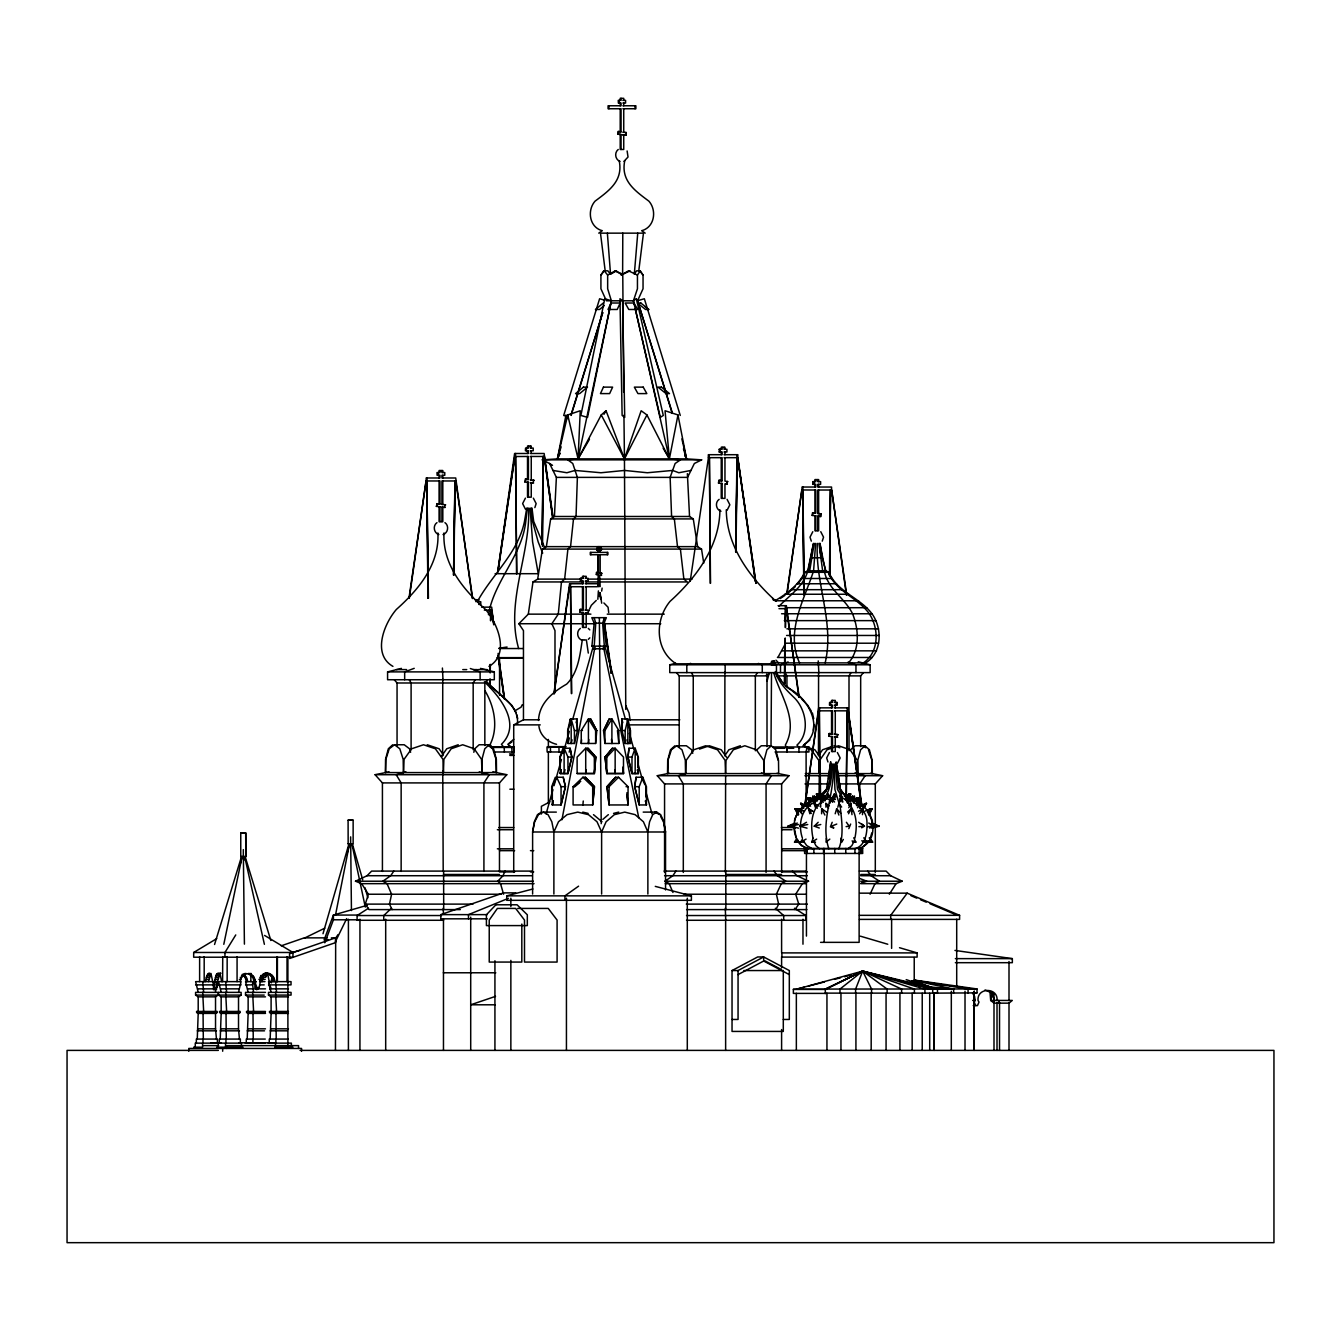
<?xml version="1.0" encoding="UTF-8"?>
<svg xmlns="http://www.w3.org/2000/svg" width="1341" height="1341" viewBox="0 0 1341 1341"><rect width="100%" height="100%" fill="white"/><g stroke="black" fill="none" stroke-linecap="round" stroke-linejoin="round"><path stroke-width="1.5" d="M951.305 1050.389L951.322 991.284M965.017 1050.389L965.017 991.284M771.544 665.354L771.544 661.23L774.478 661.23L774.78 665.354L774.394 661.23M622.794 233.15L622.626 274.218L615.217 270.832L607.657 275.073L607.657 288.751L611.362 300.786L578.072 458.873L567.796 459.846L572.758 463.5L577.384 477.379L576.043 516.486L573.495 518.917L570.562 546.642L567.897 549.089L564.645 579.111L561.46 581.944L558.275 614.144L551.872 623.733L554.99 630.622L554.99 692.844M821.614 813.769L821.647 808.707L826.576 812.126M453.493 575.105L455.052 480.95L453.828 575.138M453.61 575.038L454.917 481.017M489.683 685.452L489.884 679.099M489.867 670.802L490.068 664.466M490.437 620.615L490.689 610.071L490.772 620.648M490.135 687.497L490.219 679.133M490.169 672.931L490.404 664.499M541.999 544.329L543.139 456.409L542.334 544.362M542.435 546.39L543.021 456.493M597.835 599.293L598.388 590.895M735.639 551.822L737.198 457.65L735.974 551.855M735.773 551.738L736.963 454.7M771.511 672.796L771.008 745.076M784.368 683.977L784.837 642.155M785.088 621.235L785.692 608.646L785.474 627.471M784.703 684.011L785.223 637.998L784.82 683.944M785.357 627.538L785.457 605.679M829.425 575.792L830.548 489.968L829.878 575.758M829.761 575.825L830.414 490.035M846.054 796.604L847.395 710.881M846.389 796.638L847.059 710.847M385.37 772.584L385.554 759.308L388.337 748.764L392.729 744.758M481.788 772.584L481.972 759.308L484.772 748.764L489.163 744.758L493.555 748.764L496.354 759.308L496.522 772.584L385.638 772.584L385.856 759.308L389.225 748.764L394.522 744.758L404.228 744.758L409.508 748.764L410.631 752.284M667.516 773.589L667.701 760.313L670.5 749.77L674.892 745.764M763.951 773.589L764.119 760.313L766.918 749.77L771.31 745.764L775.701 749.77L778.501 760.313L778.685 773.589L667.801 773.589L668.019 760.313L671.372 749.77L676.669 745.764L686.374 745.764L691.671 749.77L692.794 753.29M857.62 773.589L857.804 760.313L860.604 749.77L864.995 745.764L869.387 749.77L872.17 760.313L872.354 773.589L837.522 773.589M599.36 617.665L601.221 823.659M832.862 764.035C835.963 792.497 819.418 820.608 828.839 848.736M443.703 909.6L443.603 871.097M725.867 909.6L725.766 871.097M442.748 679.284L442.631 755.955M724.911 672.176L724.777 754.916M818.58 672.176L818.463 754.916M528.672 508.088C530.382 555.375 505.205 601.556 518.649 648.541M725.632 775.718L725.347 872.421M819.301 775.718L819.033 796.269M833.968 796.94L834.337 793.889L835.912 796.236L833.968 796.94L834.337 793.889L835.644 797.04M403.574 772.584L404.077 759.308L411.62 748.764L423.505 744.758L435.372 748.764L442.932 759.308L443.418 772.584L443.888 759.308L451.196 748.764L462.695 744.758L474.194 748.764L481.52 759.308L481.989 772.584M685.737 773.589L686.223 760.313L693.783 749.77L705.651 745.764L717.519 749.77L725.079 760.313L725.565 773.589L726.034 760.313L733.359 749.77L744.858 745.764L756.358 749.77L763.666 760.313L764.152 773.589M849.54 797.04L849.674 793.889L847.428 796.135L843.556 793.637L840.388 789.447L836.147 761.956L840.438 789.447L843.623 793.637L849.54 797.04L847.428 796.135C870.745 800.996 885.11 839.148 858.609 848.736M513.72 872.404L513.72 724.878L523.459 719.799L523.459 630.622L518.866 623.733L528.304 614.144L532.98 581.944L537.674 579.111L542.435 549.089L546.357 546.642L550.665 518.917L554.42 516.486L556.381 477.379L549.592 463.5L542.3 459.846L557.403 458.873L686.558 458.873L701.645 459.846L694.353 463.5L687.564 477.379L689.542 516.486L693.28 518.917L697.605 546.642L701.527 549.089L703.74 563.103M815.63 543.407L813.585 570.83C804.214 600.131 785.122 631.326 799.538 662.89M619.224 160.87C623.33 180.968 608.613 190.975 595.052 201.167C586.889 210.386 589.386 227.333 602.277 230.702L598.756 233.15M831.755 764.035C831.973 779.523 830.649 795.297 817.557 805.254C810.886 814.808 810.769 827.112 812.981 838.142M719.916 509.781C719.631 546.457 696.163 577.787 670.031 601.388C654.76 619.693 654.827 650.234 676.166 663.812L770.019 663.812M774.964 662.89L865.75 662.89C882.261 652.648 882.479 628.409 871.985 613.759C859.866 597.533 837.136 591.917 828.855 572.305L825.838 570.83L807.718 570.83L804.701 572.305C798.633 585.112 786.882 593.711 775.031 600.768L858.525 600.768M437.904 532.98C439.53 564.527 418.509 589.705 396.333 609.485C384.062 623.716 371.843 654.291 392.93 666.376M598.505 586.486L598.505 574.836L596.343 574.551L596.527 572.456L598.505 572.708L598.505 554.721L590.291 554.721L590.291 552.391L598.505 552.391L598.505 550.296L596.728 550.296L596.795 548.184L598.505 548.184L598.505 546.592M597.063 572.456L596.343 574.551M601.053 575.39L601.791 573.294L599.645 573.009L601.791 573.294M577.116 773.522L594.348 773.522L595.739 757.078L588.012 748.244L585.715 748.244L577.116 757.078L577.116 773.522L594.348 773.522L595.823 757.078L588.012 748.244M217.141 981.629L216.488 989.541L213.655 989.541L214.325 981.629M517.458 724.174C519.302 704.092 497.511 694.806 486.381 681.764M608.713 612.552L608.076 607.255L603.903 602.964M581.256 743.467L581.256 730.543L588.431 718.944L590.643 718.944L596.795 730.543L595.622 743.467L581.256 743.467L581.592 739.779M582.899 804.952L583.251 800.996M586.067 769.684L585.715 773.573L585.715 748.244L594.348 757.078L594.348 773.522M588.8 739.494L588.431 743.601L588.431 718.944L595.622 730.543L595.622 743.467M637.746 233.15L634.31 274.218L636.556 270.832L640.244 270.832L643.043 275.073L643.043 288.751L637.578 300.786L672.294 412.844M585.397 777.26L594.331 786.681L592.688 804.952L573.093 804.952L573.093 786.681L582.899 777.26L585.397 777.26L594.549 786.681L592.688 804.952L592.688 786.681L582.899 777.26M813.317 730.225L813.836 724.475M527.466 508.088L525.739 521.817C521.8 556.046 494.008 581.273 488.459 614.748M826.374 838.276L826.022 842.098L829.828 839.114M594.013 648.776L591.917 646.127L594.197 623.163L591.8 617.665L606.35 617.665L603.953 623.163L606.233 646.127L604.137 648.776M205.609 981.629L206.816 975.628L209.129 973.248L211.442 975.628L212.666 981.629M208.425 981.629L211.124 973.516L208.308 973.516M214.594 981.629L216.504 974.337L220.947 973.248L217.292 973.516M217.41 981.629L220.108 973.516M262.166 981.629L263.389 975.628L265.702 973.248L268.016 975.628L269.239 981.629M271.15 981.629L272.374 975.628L269.172 973.516L264.261 973.516L269.172 973.516M617.665 134.167L618.804 131.485L617.665 134.167L621.067 134.536L621.067 149.471M625.979 135.257L622.878 134.921L625.979 135.257L626.264 132.558L622.878 132.206L623.733 132.206L623.733 108.738M862.447 814.658L863.084 808.707L858.525 811.238M830.9 764.035C830.934 784.971 827.397 795.314 809.361 805.254C800.108 813.434 798.616 826.894 802.404 838.142M829.928 772.349L830.85 764.035M849.808 802.019L850.278 797.694L846.909 801.197L847.478 803.024L850.278 797.694L850.345 801.801M436.361 506.378L437.568 503.696L436.361 506.378L439.982 506.747L439.982 521.683M444.29 507.468L445.497 504.786L441.91 504.417L441.91 480.966L455.722 480.966L472.669 598.438M524.8 481.888L526.007 479.19L524.8 481.888L528.421 482.257L528.421 497.176M532.729 482.961L533.936 480.279L530.349 479.91L531.254 479.91L531.254 456.46M583.385 627.437L583.385 612.519L579.765 612.133L580.066 609.451L583.385 609.786L583.385 586.721L569.573 586.721L553.85 693.766M580.971 609.451L579.765 612.133M587.676 613.223L588.9 610.541L585.296 610.172L588.9 610.541M638.35 773.522L637.444 769.868L638.35 773.522L631.98 773.522L627.99 757.078L628.996 748.244L635.165 748.244L638.35 757.078L638.35 773.522L631.98 773.522L627.957 757.078L628.996 748.244M722.145 498.383L722.145 483.464L718.508 483.095L718.826 480.396L722.145 480.732L722.145 457.667L708.333 457.667L708.333 454.7L722.145 454.7L722.145 451.984L719.145 451.984M719.715 480.396L718.508 483.095M727.643 481.486L726.436 484.168L727.643 481.486L724.961 481.117L724.961 457.667M815.814 530.734L815.814 515.799L812.193 515.43L812.495 512.748L815.814 513.083L815.814 490.018L801.901 489.968L786.882 592.94M813.4 512.748L812.193 515.43M821.329 513.838L820.122 516.52L821.329 513.838L817.742 513.469L817.742 490.018L831.554 490.018L831.554 487.034L817.742 487.034L817.742 484.336L820.608 484.336L820.608 481.62L817.742 481.62L817.742 479.592M832.459 751.547L832.459 736.611L828.839 736.243L829.14 733.561L832.459 733.896L832.459 710.831L818.647 710.831L804.701 805.522M830.045 733.561L828.839 736.243M836.767 737.332L837.974 734.65L834.37 734.281L837.974 734.65M814.222 543.407L809.696 570.83L807.349 572.305C802.672 587.157 789.178 595.639 779.02 606.316M638.785 270.832L643.462 233.15L600.483 233.15L605.177 270.832M526.762 508.088L524.415 521.817C517.944 552.743 492.868 573.914 477.949 600.517M852.256 799.337L852.641 796.286L849.088 799.119L850.563 800.493L852.641 796.286L850.58 799.487M804.634 805.254L823.273 793.637L826.442 789.447L830.699 761.956M828.52 778.585L830.682 761.956M642.825 777.26L639.204 786.681L639.204 804.952L634.746 786.681L636.07 777.26L642.825 777.26L646.446 786.681L646.446 804.952L639.204 804.952L634.662 786.681L636.07 777.26M408.955 598.304L426.069 480.916L409.29 598.371M497.695 571.735L514.843 456.493L498.031 571.819M497.813 571.702L514.609 453.493L528.421 453.493L528.421 450.777L525.421 450.777L525.555 448.078L528.421 448.078L528.421 446.05M554.168 693.85L569.573 583.737L583.385 583.737L583.385 581.039L580.385 581.039M690.213 581.189L708.434 457.734M787.201 593.024L801.784 490.001M805.036 805.589L818.647 707.847L832.459 707.847L832.459 705.148L829.459 705.148L829.576 702.433L832.459 702.433L832.459 700.404M832.375 800.493L832.996 796.286L835.46 799.487M538.512 720.469C539.082 703.304 552.878 691.922 566.656 684.128C578.139 672.763 579.932 655.213 582.296 639.959L583.637 639.959M848.819 828.637L850.663 824.061M856.078 801.801L856.698 797.694L853.58 800.024M807.718 570.83L813.501 543.407L808.154 570.83L805.287 572.305L801.935 578.491M832.191 822.284L830.414 826.844L833.465 828.034M647.871 894.061L647.871 831.99L649.58 821.765L652.732 814.658L656.704 812.11L660.677 814.658L663.829 821.765L665.538 831.99L665.538 889.921M827.431 789.447L828.034 785.826M846.64 797.04L846.205 793.889L844.461 796.135L846.64 797.04L846.205 793.889L845.283 796.94M854.888 838.142C857.05 827.598 857.201 815.73 850.865 806.511M847.361 799.487L847.914 796.286L845.266 799.119L846.087 800.493L847.914 796.286L848.099 799.337M830.213 803.024L831.185 797.694L834.571 802.019M254.941 981.629L253.969 982.869L256.382 989.541L259.249 987.194L260.087 982.869C258.277 980.003 262.802 973.097 267.362 973.248M561.929 819.787L594.633 648.776M560.035 453.308L557.403 458.873L565.986 414.939L566.757 418.928M663.125 448.179L669.394 458.873L665.052 410.748L677.976 414.939L669.394 458.873L680.474 459.846L675.126 463.5L670.131 477.379L671.59 516.486L674.339 518.917L677.507 546.642L680.39 549.089L683.876 579.111L687.313 581.944L586.218 581.944M335.468 915.249L349.481 843.875M825.151 662.89C834.739 622.576 815.01 583.687 817.34 543.407M989.96 991.837L990.697 1000.436L1012.287 1000.436L1009.002 1003.152L993.999 1003.152L990.697 1000.436L992.39 992.256M223.796 944.315L242.084 856.614L240.156 864.777M347.654 852.021L349.398 843.875M859.598 808.221L860.62 803.393L856.463 805.623M240.156 981.629L241.564 977.338L246.023 973.516L241.514 975.628L242.805 975.628M840.136 796.94L840.824 793.889L841.762 797.04L839.835 796.135L840.824 793.889L841.762 797.04M625.174 743.467L625.174 730.543L627.856 718.944L621.855 718.944L622.023 730.543L625.174 743.467L627.856 743.601L630.488 743.467L630.488 730.543L627.856 718.944L627.856 743.601L626.934 739.813M559.884 453.308L557.403 458.873L567.729 414.939L580.251 410.748L578.072 458.873L589.47 439.261M560.287 773.522L561.158 769.868L560.287 773.522L567.964 773.522L571.802 757.078L570.093 748.244L564.108 748.244L560.287 757.078L560.287 773.522L567.964 773.522L571.836 757.078L570.093 748.244L569.171 752.15M568.031 743.467L568.031 730.543L571.182 718.944L577.016 718.944L577.468 730.543L574.417 743.467L568.031 743.467L569.338 737.936M565.03 769.684L564.108 773.573L564.108 748.244L567.964 757.078L567.964 773.522M572.087 739.813L571.182 743.601L571.182 718.944L574.417 730.543L574.417 743.467M576.11 722.749L577.016 718.944L577.368 730.543L574.417 730.543M563.237 777.26L565.382 786.681L561.058 804.952L552.324 804.952L552.324 786.681L556.699 777.26L563.237 777.26L565.466 786.681L561.058 804.952L561.058 786.681L556.699 777.26M473.809 752.284L474.748 748.764L479.139 744.758L489.163 744.758M546.105 813.87L552.911 789.715M554.034 785.692L561.41 759.509M563.103 753.474L569.338 731.331M572.724 719.245L592.554 648.776L605.596 648.776L625.426 719.245M837.807 807.232L838.896 803.393L841.628 807.047M322.997 933.738L348.945 843.875M870.275 838.142L871.801 832.929M835.192 813.769L836.667 808.707L840.757 813.266M853.547 799.337L854.452 796.286L851.853 798.18M857.787 803.846L859.598 797.694L855.659 800.309M767.052 681.111L769.315 672.796M214.56 944.483L241.514 856.614M571.115 415.408L602.763 312.57M270.882 987.194L270.161 989.541L269.172 984.311M557.403 458.873L561.125 446.855M571.031 414.838L602.645 312.805M460.315 909.6L369.026 909.6L365.288 904.119L368.373 894.229L361.634 883.652L355.499 881.221L367.065 875.723L371.625 871.097L532.293 871.097M990.697 1000.436L993.128 992.642M589.437 609.25L591.314 605.311L596.259 600.433M604.422 617.665L602.645 623.163L604.322 646.127L602.796 648.776M868.515 814.658L870.443 808.707L864.761 811.238M634.36 304.843L633.438 300.786L637.444 288.751L637.444 275.073L640.244 270.832M273.748 981.629L272.34 977.338L267.882 973.516L265.635 977.338L262.819 977.338M848.652 796.94L849.674 793.889L848.3 796.236M562.985 748.244L559.8 757.078L559.8 769.416M631.98 773.522L631.98 757.078L635.165 748.244L635.165 773.573M213.001 981.629L213.655 989.541M269.055 982.869L269.491 981.629M324.807 942.79L333.423 919.792L333.423 915.065L367.451 905.225M839.282 803.024L841.327 797.694L842.902 802.019M555.325 777.26L551.704 786.681L551.704 798.867M815.512 842.114L811.657 842.098L813.132 838.276M857.335 800.761L858.542 797.694L855.172 800.024M854.116 841.142L851.87 845.635L847.998 848.736M825.335 993.128L937.46 993.128L937.46 989.071L862.665 971.119L855.608 989.071L855.608 993.128M766.281 675.495L766.901 673.97M794.492 820.524C797.593 809.092 807.952 801.901 818.01 796.906M601.623 894.061L601.623 831.99L606.098 821.765L614.362 814.658L624.755 812.11L635.131 814.658L643.412 821.765L647.871 831.99M505.054 871.097L502.992 875.723L497.746 881.221L500.528 883.652L503.579 894.229M839.751 801.197L841.327 797.694L842.064 801.801M553.883 894.061L553.883 831.99L558.493 821.765L567.042 814.658L577.753 812.11L588.481 814.658L597.013 821.765L601.623 831.99M863.822 808.221L866.035 803.393L861.023 805.623M870.074 894.229L875.003 883.652L879.512 881.221L871.03 875.723L867.677 871.097M197.261 1039.074L198.2 1013.41L196.524 1011.449L217.208 1011.449L215.532 1013.41L198.2 1013.41M220.226 1039.074L221.164 1013.41L219.488 1011.449L240.19 1011.449L238.514 1013.41L221.164 1013.41M247.197 1039.074L248.135 1013.41L246.459 1011.449L265.484 1011.449M270.161 1039.074L271.1 1013.41L269.424 1011.449L288.449 1011.449M852.474 800.493L854.452 796.286M603.735 730.543L609.216 718.944L611.898 718.944L618.838 730.543L618.838 743.467L604.925 743.467L603.517 730.543L609.216 718.944M522.252 704.712L521.062 707.16L514.927 710.831M601.673 591.113L602.126 588.079M335.451 941.617L346.682 918.602M861.592 811.741L863.084 808.707L859.581 813.769M869.052 815.06L872.203 808.707L867.426 810.735M775.903 909.6L778.652 904.119L776.389 894.229L781.334 883.652L785.843 881.221L777.344 875.723L774.008 871.097M534.858 507.602L536.149 503.613L533.349 498.148M822.251 541.144L823.542 537.171L820.759 531.707M623.934 415.19L624.453 458.873L606.048 410.748L601.254 414.939L624.453 458.873L641.166 410.748L646.932 414.939L624.453 458.873L625.761 709.439M601.254 414.939L578.072 458.873L567.729 414.939M848.518 813.769L851.217 808.707L851.887 811.741M848.752 807.718L851.099 803.393L851.401 808.221M778.082 657.124L785.625 643.345M856.597 803.024L859.598 797.694L856.882 800.577M855.055 800.577L856.698 797.694L853.563 803.024M603.97 414.319L606.048 410.748M604.925 743.467L604.925 730.543L611.898 718.944L611.898 743.601L611.462 739.494M972.56 993.061L974.589 996.464L975.192 1000.436L974.203 1002.079L975.745 1005.599M235.765 934.928L224.953 952.479L224.953 957.206M802.404 839.231L800.627 842.098L806.075 839.114M475.167 679.82L473.172 682.988L473.172 749.703M757.313 672.713L755.335 675.881L755.335 750.759M850.999 672.713L849.004 675.881L849.004 750.759M864.476 806.611L866.521 803.393L861.408 805.623L847.965 710.847L861.911 805.623M889.351 894.229L896.09 883.652L902.225 881.221L890.659 875.723L886.099 871.097L859.38 871.097M216.404 987.529L218.114 984.881L218.114 981.629L195.618 981.629L198.2 992.374M238.514 992.374L241.078 981.629L218.583 981.629L221.164 992.374M826.509 790.838L821.463 796.118L820.943 793.889L822.704 796.135M605.596 299.077L600.919 288.751L600.919 275.073L603.718 270.832M337.982 934.66L335.669 938.147L335.451 1050.389M393.801 871.097L390.717 875.723L382.856 881.221L387.029 883.652L391.589 894.229L389.493 904.119L392.058 909.6M675.965 871.097L672.864 875.723L665.002 881.221L669.176 883.652L672.981 892.469M256.382 989.541L259.249 987.194M868.968 841.142L862.162 847.562M841.679 842.131L843.355 839.449M795.012 909.6L798.767 904.119L795.682 894.229L802.404 883.652L808.539 881.221L796.99 875.723L792.43 871.097M838.829 848.736C843.791 836.432 841.897 821.983 840.489 809.059M868.733 813.769L872.203 808.707M441.507 756.29L446.737 748.764L458.236 744.758M724.71 755.788L728.884 749.77L740.383 745.764M818.379 755.788L822.569 749.77L832.158 746.434M857.519 807.718L860.62 803.393L858.76 805.824M864.409 806.276L866.521 803.393L863.185 805.22M799.37 810.618C790.151 821.53 792.849 844.83 808.388 848.736L854.938 848.736C866.604 845.366 867.476 830.565 866.889 820.524C865.314 802.941 842.517 801.046 838.695 785.826M859.447 919.39L959.586 919.39L959.586 915.333L907.203 893.156L890.709 915.333L890.709 919.39M867.426 812.763L870.443 808.707L867.878 810.987M797.979 583.754L800.946 579.815M826.408 789.447L819.418 796.118M848.518 662.89C860.235 649.631 858.76 629.231 852.558 613.759C845.182 598.572 828.503 589.571 824.598 572.305L822.653 570.83L818.898 543.407M862.649 807.718L866.035 803.393L862.196 806.142M257.673 989.541L255.259 982.869L256.232 981.629L245.554 981.629L248.135 992.374M600.919 275.073L604.288 270.832L607.859 270.832L610.541 274.218L616.592 270.832M513.737 739.31L507.82 744.322L511.038 747.44M809.981 739.964L803.795 745.076L806.042 747.222M612.401 748.244L605.093 757.078L606.803 773.522L623.498 773.522L623.498 757.078L615.15 748.244L612.401 748.244L605.026 757.078L606.803 773.522L623.498 773.522L622.827 767.354L623.498 773.522M484.839 745.529L484.839 682.988L487.554 679.82M767.002 746.602L767.002 675.881L769.7 672.713M860.671 746.602L860.671 675.881L863.386 672.713M499.472 871.415L499.472 782.909L506.797 774.712L492.817 771.846M781.635 872.421L781.635 783.915L788.944 775.718L776.975 773.254M875.304 872.421L875.304 783.915L882.629 775.718L870.644 773.254M618.57 777.26L609.082 786.681L609.082 804.952L607.087 786.681L615.553 777.26L618.57 777.26L628.057 786.681L628.057 804.952L609.082 804.952L606.886 786.681L615.553 777.26M848.551 796.236L850.697 793.889L850.01 797.04L850.697 793.889L848.283 796.135M795.213 586.721L788.022 593.108M618.235 149.471C614.161 152.539 615.133 159.696 620.011 161.373M606.803 773.522L606.803 757.078L615.15 748.244L615.15 773.573L614.731 769.684M846.909 796.135L849.104 793.889L846.523 796.236M436.965 522.638C432.607 525.638 433.78 533.048 438.859 534.556M525.404 498.148L522.621 503.613L525.404 509.094M580.368 628.409C575.993 631.41 577.166 638.802 582.245 640.311M719.128 499.355C714.753 502.355 715.926 509.764 721.005 511.256M588.313 639.355L589.805 637.847M727.073 510.301L729.856 504.819L727.073 499.355M812.797 531.707L810.014 537.171L811.305 541.144M829.442 752.502L826.659 757.983L827.95 761.956M837.387 763.448L840.17 757.983L837.387 752.502M827.766 796.94L830.012 796.236L827.766 796.94L827.715 793.889L830.012 796.236M819.284 828.017L814.255 826.173L818.178 822.284M391.488 908.259L383.744 915.534L383.744 920.278M800.527 809.059L803.259 806.511M847.579 812.076L851.217 808.707L851.988 814.658M756.894 749.77L761.286 745.764L771.31 745.764M850.58 749.77L854.971 745.764L864.995 745.764M579.312 782.658L574.753 786.681L573.093 786.681M863.369 662.89C879.294 652.229 879.176 628.527 869.303 613.759C857.854 597.667 835.896 591.632 828.269 572.305L825.402 570.83L819.887 543.407M574.535 786.681L580.737 781.3M602.83 819.401L608.345 814.658M848.719 805.371L851.099 803.393M603.299 303.016L595.454 309.486L599.544 309.486L604.238 305.614M850.445 798.415L853.077 796.286L850.663 798.18M932.716 993.128L932.716 989.071L862.665 971.119L839.986 989.071L839.986 993.128M797.124 840.103L794.526 842.098L804.365 842.114M578.591 886.166L564.93 895.855L564.93 900.314M780.211 598.589L784.971 595.337M215.532 996.849L218.147 995.089L218.147 992.374L195.585 992.374L195.585 995.089L198.2 996.849L215.532 996.849L215.532 1011.449M238.514 996.849L241.129 995.089L241.129 992.374L218.549 992.374L218.549 995.089L221.164 996.849L238.514 996.849L238.514 1011.449M488.962 666.376C510.066 654.291 497.829 623.716 485.559 609.485C463.383 589.705 442.362 564.527 443.988 532.98M822.435 796.94L824.648 796.236L822.435 796.94L821.999 793.889L824.648 796.236M817.608 797.04L818.848 796.236L817.474 793.889L817.608 797.04L818.496 796.94L817.474 793.889L819.737 796.135M443.586 920.278L357.092 920.278L357.092 915.534L368.473 908.259M541.446 812.11L537.473 814.658L534.321 821.765L532.612 831.99L532.612 894.061M509.345 743.534L511.893 741.975M264.596 935.431L292.958 952.479L292.958 957.206L193.674 957.206L193.674 952.479L216.722 938.633M861.693 827.816L864.442 826.173L861.945 824.061M811.657 842.098L816.669 839.114M797.979 840.103L794.61 842.098L796.772 839.231L794.61 842.098L797.861 841.226M807.047 828.135L799.873 826.173L806.511 822.284M630.119 270.832L621.134 275.073L628.476 270.832L637.444 275.073M817.155 797.04L818.865 796.135L816.468 793.889L817.155 797.04L816.468 793.889L818.597 796.236M819.183 797.04L820.642 796.236L818.06 793.889L818.798 796.94L818.06 793.889L820.642 796.236M623.934 161.373L628.024 157.031L627.119 150.963M556.331 812.11L543.256 812.11L538.479 814.658L534.673 821.765L532.612 831.99L665.538 831.99L663.477 821.765L660.627 816.434M743.869 970.549L783.295 970.549L783.295 1031.43L732.035 1031.43L732.035 970.549L757.665 956.954L763.683 956.954L789.313 970.549L789.313 1019.462L783.295 1019.462M732.035 970.549L738.053 970.549L763.683 956.954L763.683 961.011L738.053 974.605M426.974 481.017L428.081 598.287M472.35 598.505L455.722 477.983L441.91 477.983L441.91 475.284L444.776 475.284L444.776 472.568L441.91 472.568L441.91 470.54M515.413 456.527L516.855 573.747M709.121 457.734L709.238 454.7M737.768 457.734L737.868 454.7L724.056 454.7M493.656 624.621L491.694 607.155L481.57 607.155M571.367 693.565L570.478 583.737M803.795 594.767L803.008 489.968L803.997 594.666M846.406 595.203L831.655 489.968L846.741 595.119M798.884 697.354L786.362 605.679L778.082 605.679M549.827 801.901L541.395 806.31L541.395 814.021M819.452 710.881L820.692 807.181M848.283 710.78L861.592 805.706M443.033 534.556C448.129 533.048 449.285 525.638 444.927 522.638M304.39 938.147L324.74 928.19M825.335 993.396L793.369 993.396L793.369 989.34L825.335 989.34L862.665 971.119L924.921 989.071L924.921 993.128M793.369 989.34L825.335 989.34L862.665 971.119L914.394 989.071L914.394 993.128M825.335 993.664L825.335 989.071L862.665 971.119L901.605 989.071L901.605 993.128M798.532 828.135L790.637 826.173L797.308 823.056M795.33 828.135L787.938 826.173L794.945 823.056M508.457 898.319L468.478 914.629L468.478 918.82M836.767 824.061L831.571 826.173L833.851 827.816M825.335 989.474L826.944 988.568M414.218 668.338L404.664 671.891L404.664 679.736M690.632 663.359L686.81 664.784L686.81 672.612M788.139 661.934L780.496 664.784L780.496 672.612M281.241 945.807L304.239 937.862L327.17 937.862M335.518 937.862L289.539 953.753L289.622 958.497L335.585 942.606L335.518 937.862L331.344 937.862M440.837 918.82L440.837 914.629L503.579 892.871L515.715 892.871M869.555 828.017L874.986 826.173L868.7 823.056M495.533 996.363L470.708 1004.795L495.315 1004.795M699.466 749.099L709.355 745.764L721.223 749.77L726.621 757.296M861.19 883.048L866.822 881.221L859.749 878.472M405.904 771.779L396.182 774.712L401.143 782.909L401.143 871.415M686.106 773.371L678.328 775.718L683.307 783.915L683.307 872.421M291.802 952.596L299.63 950.451M871.818 828.135L879.227 826.173L872.22 823.056M655.28 886.367L691.403 895.855L691.403 900.314L506.747 900.314L506.747 895.855L532.846 888.999M887.122 993.128L887.122 989.071L862.665 971.119L796.353 989.239L804.382 987.16M814.255 826.173L820.776 824.497M808.405 986.121L824.48 981.947M834.538 979.349L840.556 977.79M844.579 976.751L850.613 975.175M854.619 974.136L860.654 972.577M480.48 668.388L494.309 671.891L494.309 679.736L387.583 679.736L387.583 671.891L401.428 668.388M858.274 661.784L870.141 664.784L870.141 672.612L669.746 672.612L669.746 664.784L675.663 663.275M613.541 813.384L618.737 812.11M787.938 826.173L794.911 824.497M799.873 826.173L807.751 824.497M790.637 826.173L798.666 824.497M382.42 871.415L382.42 782.909L375.094 774.712L389.074 771.846M664.566 872.421L664.566 783.915L657.258 775.718L669.226 773.254M690.967 470.44L678.848 472.753L672.629 470.44L647.317 472.753L624.621 470.44L600.936 472.753L575.071 470.44L566.874 472.753L552.995 470.44M244.733 973.516L251.337 974.337L254.103 977.338L255.511 981.629M498.969 648.239L507.082 647.033M846.104 826.626L849.188 826.173L846.406 822.284M544.379 456.443L552.727 518.33M491.476 610.155L493.974 624.537M858.894 826.676L864.442 826.173L858.676 822.284M328.21 939.655L324.086 939.974L333.423 915.065L359.656 915.065M867.761 826.71L874.986 826.173L870.443 824.598M871.784 826.71L879.227 826.173L873.997 824.916M935.7 993.128L977.002 992.876L977.002 988.954L914.311 980.087M852.91 842.131L855.86 842.098L853.748 837.79M863.051 842.114L866.772 842.098L863.805 837.79M866.521 842.114L872.555 842.098L869.27 837.79L872.639 842.098L867.627 840.79M245.721 856.614L240.76 856.581L240.76 832.912L245.721 832.945L245.805 856.614L245.721 832.945L240.827 832.945M622.878 100.357L625.577 100.357L625.577 103.056L622.878 103.056M622.878 105.771L635.869 105.771L635.869 108.738L622.878 108.738M621.067 98.329L621.067 100.357L618.251 100.357L618.369 103.056L621.067 103.056L621.067 105.771L608.076 105.771L608.076 108.738L621.067 108.738L621.067 131.804L620.212 131.804L620.212 108.738M625.409 132.558L626.264 132.558M606.367 300.786L633.438 300.786M719.145 449.285L722.145 449.285L722.145 447.257M530.349 450.777L533.215 450.777L533.215 448.078L530.349 448.078L530.349 446.05M724.056 451.984L726.923 451.984L726.923 449.285L724.056 449.285L724.056 447.257M530.349 453.493L544.144 453.493L553.179 518.28M530.349 456.46L544.144 456.46L552.861 518.364M724.056 457.667L737.868 457.667L755.871 583.352M542.3 459.846L701.645 459.846M556.381 477.379L687.564 477.379L687.363 473.675M514.709 456.527L528.421 456.46L528.421 479.525L527.516 479.525L527.516 456.46M533.031 480.279L533.936 480.279M718.826 480.396L722.145 480.732M812.83 481.62L815.814 481.62L815.814 479.592M528.421 482.257L527.516 482.257L527.516 497.176L531.254 497.176L531.254 482.643L530.349 482.643L533.634 482.961M722.145 483.464L721.24 483.464L721.24 498.383L724.961 498.383L724.961 483.85L727.342 484.168M812.83 484.336L815.814 484.336L815.814 487.034L802.002 487.034L802.002 490.018M439.982 470.54L439.982 472.568L436.998 472.568L437.116 475.284L439.982 475.284L439.982 477.983L426.17 477.983L426.17 480.966L439.982 480.966L439.982 504.032L439.077 504.032L439.077 480.966M441.91 504.417L442.815 504.417L442.815 480.966M444.592 504.786L445.497 504.786M439.982 506.747L439.077 506.747L439.077 521.683L442.815 521.683L442.815 507.133L441.91 507.133L441.91 521.683M815.814 515.799L814.909 515.799L814.909 530.734L818.647 530.734L818.647 516.201L817.742 516.201L817.742 530.734M554.42 516.486L689.542 516.486M550.665 518.917L693.28 518.917M546.357 546.642L697.605 546.642M542.435 549.089L701.527 549.089M599.645 550.296L601.355 550.296L601.355 548.184L599.645 548.184L599.645 546.592M599.645 552.391L607.859 552.391L607.859 554.721L599.645 554.721M811.288 557.739L822.268 557.739L825.838 570.83M804.701 572.305L828.855 572.305M596.527 572.456L598.505 572.708M495.114 573.697L538.244 573.697L532.595 541.898L530.081 508.088M598.505 574.836L597.969 586.486L600.181 586.486L599.645 575.138L601.606 575.39M580.385 578.34L583.385 578.34L583.385 576.312M585.296 578.34L588.179 578.34L588.179 581.039L585.296 581.039M801.18 578.491L832.375 578.491M537.674 579.111L581.357 579.111M587.626 579.111L692.023 579.111M532.98 581.944L582.095 581.944M585.296 583.737L599.109 583.737M797.023 583.754L836.533 583.754M585.296 586.721L597.265 586.721M791.224 589.688L842.332 589.688M785.005 594.247L848.551 594.247M772.567 598.237L773.455 600.265L775.433 600.265M475.066 599.712L478.787 599.712L478.787 601.74M477.882 601.74L480.765 601.74L480.765 604.439L478.787 604.439M785.524 607.708L866.806 607.708M778.987 608.663L786.362 608.663L799.219 697.27M580.066 609.451L583.385 609.786M484.319 610.121L491.694 610.121L493.857 624.504M583.385 612.519L582.48 612.519L582.48 627.437L586.201 627.437L586.201 612.904L585.296 612.904L588.582 613.223M781.568 613.759L871.985 613.759M528.304 614.144L590.912 614.144M607.222 614.144L664.281 614.144M784.317 620.632L875.807 620.632M594.197 623.163L603.953 623.163M518.866 623.733L595.069 623.733M603.299 623.733L660.778 623.733M786.882 628.828L878.573 628.828M786.58 635.466L879.176 635.466M584.341 639.959L586.386 639.959L588.297 653.084M784.837 643.211L878.573 643.211M591.917 646.127L606.233 646.127M498.953 648.541L523.141 648.541M781.954 650.838L876.528 650.838M496.941 657.643L523.141 657.643M777.428 657.476L872.27 657.476M523.191 658.012L499.556 658.012L499.556 695.325M669.746 664.784L870.141 664.784M396.467 669.595L406.608 669.595M462.779 669.595L466.735 669.595M473.289 669.595L477.346 669.595M478.167 669.595L487.169 669.595M387.583 671.891L494.309 671.891M676.501 672.713L679.2 675.881L767.002 675.881M776.892 675.881L860.671 675.881M394.338 679.82L397.053 682.988L484.839 682.988M834.37 702.433L837.253 702.433L837.253 705.148L834.37 705.148M834.37 707.847L848.183 707.847L848.183 710.831L834.37 710.831M523.459 719.799L539.233 719.799M629.918 719.799L679.77 719.799M513.72 724.878L540.222 724.878M630.32 724.878L678.445 724.878M581.256 730.543L582.413 730.543M595.622 730.543L596.795 730.543M603.517 730.543L604.925 730.543M618.838 730.543L617.447 730.543L618.838 743.467M625.174 730.543L622.023 730.543L621.855 718.944L622.777 722.749M829.14 733.561L832.459 733.896M832.459 736.611L831.554 736.611L831.554 751.547L835.275 751.547L835.275 736.997L834.37 736.997L837.672 737.332M548.855 746.635L566.12 746.635M491.359 746.971L514.274 746.971L514.139 751.983L494.46 751.983M565.198 746.971L546.994 746.971L547.128 751.983L563.153 751.983M772.919 746.971L808.941 746.971M512.061 747.44L491.594 747.44L490.203 744.322C498.55 727.643 494.41 706.305 484.956 690.749M774.997 748.278L784.854 748.278M788.525 748.278L793.738 748.278M775.048 751.983L808.941 751.983L808.807 746.971M509.563 753.91L513.653 753.91M509.764 755.419L513.888 755.419M567.964 757.078L571.836 757.078M594.348 757.078L595.823 757.078M605.026 757.078L606.803 757.078M627.957 757.078L631.98 757.078M805.304 773.589L829.392 773.589M375.094 774.712L506.797 774.712M657.258 775.718L788.944 775.718M804.918 775.718L829.727 775.718M838.058 775.718L882.629 775.718M382.42 782.909L499.472 782.909M664.566 783.915L781.635 783.915M805.002 783.915L827.179 783.915M839.382 783.915L875.304 783.915M561.058 786.681L565.382 786.681M592.688 786.681L594.331 786.681M607.087 786.681L609.082 786.681M626.063 786.681L628.057 786.681M634.746 786.681L639.204 786.681M509.865 789.195L513.905 789.195M643.194 812.11L656.704 812.11M348.157 820.189L353.136 820.189L353.136 843.875L348.09 843.824M498.768 827.548L513.72 827.548M781.401 827.548L795.381 827.548M497.36 829.727L512.815 829.727M781.719 829.727L792.028 829.727M497.36 848.803L512.815 848.803M781.719 848.803L807.483 848.803M499.472 850.663L514.609 850.663M530.433 850.663L533.752 850.663M781.853 850.663L805.505 850.663M240.827 856.614L245.135 856.614L270.848 940.494M664.063 871.097L805.79 871.097M499.472 871.901L514.609 871.901M530.433 871.901L533.701 871.901M781.853 871.901L807.399 871.901M443.469 874.483L499.455 874.483M725.632 874.483L781.602 874.483M860.771 874.483L875.287 874.483M367.065 875.723L532.327 875.723M664.583 875.723L807.248 875.723M860.671 875.723L890.659 875.723M355.499 881.221L533.366 881.221M665.002 881.221L808.539 881.221M860.637 881.221L902.225 881.221M361.634 883.652L534.053 883.652M665.253 883.652L805.639 883.652M860.654 883.652L896.09 883.652M859.698 893.156L907.203 893.156M368.373 894.229L501.517 894.229M684.178 894.229L805.639 894.229M506.747 895.855L691.403 895.855M365.288 904.119L473.021 904.119M686.29 904.119L807.366 904.119M517.71 908.427L548.251 908.427L557.085 920.06L557.085 962.067L524.499 962.067L524.499 920.06L515.665 908.427L497.377 908.427L489.23 920.06L489.23 962.067L521.817 962.067L521.817 924.05M686.592 909.6L806.896 909.6M440.837 914.629L487.219 914.629M357.092 915.534L441.524 915.534M686.525 915.534L805.824 915.534L805.824 920.278L686.525 920.278M859.447 915.333L959.586 915.333M440.72 918.82L487.219 918.82M333.423 919.792L359.656 919.792M820.575 942.354L859.128 942.354L859.128 848.451M193.674 952.479L292.958 952.479M917.127 952.898L781.904 952.898L781.904 957.088L917.127 957.088L917.127 952.898L899.509 947.701M955.362 958.631L1012.338 958.631L1012.338 962.687L955.362 962.687M443.335 972.778L495.801 972.778M249.644 973.516L248.336 973.516L252.795 977.338L254.22 981.629M207.52 974.337L210.336 974.337M216.504 974.337L219.321 974.337M244.33 974.337L242.319 974.337L245.068 977.338L246.476 981.629M250.046 974.337L251.337 974.337M262.568 974.337L266.909 974.337M269.575 974.337L270.882 974.337M206.816 975.628L209.649 975.628M215.8 975.628L218.633 975.628M243.827 975.628L246.375 977.338L247.783 981.629M251.555 975.628L252.862 975.628M261.042 975.628L262.35 975.628M263.389 975.628L266.205 975.628M271.1 975.628L273.631 977.338L275.056 981.629M206.246 977.338L209.079 977.338M215.231 977.338L218.063 977.338M240.274 977.338L241.564 977.338M245.068 977.338L246.375 977.338M252.795 977.338L254.103 977.338M259.802 977.338L261.109 977.338M272.34 977.338L273.631 977.338M205.844 979.383L208.66 979.383M214.828 979.383L217.644 979.383M239.369 979.383L240.659 979.383M245.973 979.383L247.264 979.383M253.7 979.383L254.991 979.383M258.914 979.383L260.204 979.383M262.4 979.383L265.216 979.383M273.246 979.383L274.536 979.383M260.355 981.629L264.982 981.629M214.761 982.869L217.594 982.869M253.969 982.869L255.259 982.869M195.618 984.881L218.114 984.881M218.583 984.881L241.078 984.881M245.554 984.881L252.644 984.881L253.6 992.374M260.355 984.881L264.194 984.881M268.518 984.881L291.031 984.881L291.031 981.629L268.518 981.629L271.1 992.374M214.392 987.194L217.208 987.194M254.79 987.194L256.097 987.194M198.2 988.853L213.554 988.853M221.164 988.853L238.514 988.853M248.135 988.853L265.484 988.853M271.1 988.853L288.449 988.853M825.335 989.071L977.002 988.954L966.878 988.954M265.484 992.374L245.52 992.374L245.52 995.089L248.135 996.849L265.484 996.849M972.946 992.876L977.002 992.876M195.585 995.089L218.147 995.089M218.549 995.089L241.129 995.089M245.52 995.089L264.227 995.089M268.485 995.089L291.064 995.089L291.064 992.374L268.485 992.374L268.485 995.089L271.1 996.849L288.449 996.849M972.678 1000.436L975.192 1000.436M973.231 1005.599L977.472 1005.599L979.014 1002.079L978.025 1000.436C976.935 987.16 998.157 987.16 997.067 1000.436M196.524 1012.673L217.208 1012.673M219.488 1012.673L240.19 1012.673M246.459 1012.673L265.132 1012.673M269.424 1012.673L288.097 1012.673M248.135 1013.41L265.484 1013.41M271.1 1013.41L288.449 1013.41M732.035 1019.462L738.053 1019.462L738.053 970.549M198.2 1028.832L215.532 1028.832L216.471 1039.074M221.164 1028.832L238.514 1028.832L239.436 1039.074M248.135 1028.832L265.484 1028.832M271.1 1028.832L288.449 1028.832M197.261 1030.827L216.471 1030.827M220.226 1030.827L239.436 1030.827M247.197 1030.827L264.529 1030.827M270.161 1030.827L287.494 1030.827M265.267 1039.074L246.275 1039.074L246.275 1043.13M288.231 1039.074L269.256 1039.074L269.256 1043.13M210.772 1042.812L221.349 1042.812M239.033 1042.812L274.603 1042.812M245.219 1043.13L265.267 1043.13M268.183 1043.13L291.366 1043.13L291.366 1047.187M202.776 1045.628L218.734 1045.628M193.674 1047.187L202.575 1047.187L202.575 1043.13M216.639 1047.187L243.023 1047.187M274.888 1047.187L292.958 1047.187M218.348 1050.389L67.05 1050.389L67.05 1242.671L1273.95 1242.671L1273.95 1050.389L300.099 1050.389M353.052 820.189L348.09 820.156L348.157 843.875L352.348 843.875L362.724 879.813M834.253 796.135L835.912 796.236M839.835 796.135L845.886 800.074L850.077 805.254M844.461 796.135L845.819 796.236M709.456 457.7L710.311 583.369M515.749 456.493L516.52 573.78M802.672 490.001L804.131 594.734M817.742 513.469L820.424 513.838M817.742 516.201L821.027 516.52M525.102 479.19L528.421 479.525M436.663 503.696L439.982 504.032M441.91 507.133L445.195 507.468M914.461 980.774L924.77 982.232M928.894 982.819L943.31 984.864M949.495 985.736L953.619 986.322M957.742 986.909L963.911 987.781M968.051 988.367L972.158 988.954M954.943 950.417L1012.338 958.631M617.95 131.485L621.067 131.804M618.519 134.167L621.067 134.536M266.071 973.248L267.882 973.516M914.327 980.942L922.44 982.266M914.294 980.472L924.402 982.4M924.402 982.232L914.294 980.254L968.068 989.071L968.068 992.994M928.441 983.02L932.498 983.808M914.126 980.623L953.652 989.071L953.652 992.994M912.098 980.874L919.943 982.551M985.032 989.96L991.921 993.061L994.553 1000.436M582.748 812.11L588.112 813.384M870.611 973.968L876.578 975.393M898.453 980.657L904.404 982.081M914.361 984.462L928.274 987.814M770.539 663.275L776.456 664.784L776.456 672.612M925.759 988.233L929.699 989.239M861.76 840.79L866.772 842.098L864.861 839.449M864.677 972.577L870.695 974.136M855.055 772.902L865.129 775.718L859.749 783.915L859.749 804.499M761.37 772.902L771.444 775.718L766.08 783.915L766.08 872.421M479.223 771.896L489.297 774.712L483.917 782.909L483.917 871.415M604.707 300.216L599.611 298.758L563.706 415.442L567.109 416.414M860.369 936.169L887.776 944.248M852.071 840.941L855.86 842.098M808.221 848.736L801.532 845.635L797.627 841.142M218.114 973.248L220.427 975.628L221.651 981.629M911.796 980.791L930.419 986.976L953.652 989.071L934.241 988.3L913.657 981.226M803.041 745.764L814.909 749.77L820.306 757.296M807.248 748.429L811.204 749.77L818.764 760.313L819.25 773.589L819.72 760.313L827.028 749.77L838.527 745.764L850.026 749.77L857.352 760.313L857.821 773.589M427.209 744.758L439.077 748.764L443.402 754.799M906.214 979.617L928.626 987.311M848.115 662.085L855.96 664.784L855.96 672.612M758.369 663.426L762.275 664.784L762.275 672.612M470.339 668.522L480.128 671.891L480.128 679.736M834.068 745.764L839.818 747.758M812.361 848.736L806.762 845.635L803.51 841.142M556.549 744.305C547.815 742.227 540.054 735.455 538.914 726.219M799.722 810.735L794.945 808.707L798.096 815.06M911.008 895.704L916.724 898.135M920.529 899.744L926.229 902.158M930.051 903.767L956.703 915.065M805.74 805.623L800.644 803.393L803.712 808.221M800.51 810.383L796.705 808.707L798.649 814.658M806.125 805.623L801.113 803.393L803.326 808.221M804.399 811.238L799.068 808.707L801.717 813.769M809.595 805.623L805.187 803.393L806.813 806.276M810.584 806.142L805.187 803.393L808.623 808.221M848.819 796.906L854.837 800.074M935.7 989.071L934.241 988.3L935.498 989.138M764.99 960.843L781.451 969.577M763.683 961.011L789.313 974.605M654.894 812.11L659.671 814.658M543.256 812.11L548.033 814.658L551.822 821.765L553.883 831.99M805.639 806.142L800.644 803.393L803.795 807.718M804.03 811.439L799.068 808.707L801.884 813.467M819.033 806.142L814.037 803.393L815.261 807.232M615.217 270.832L622.777 275.073L623.666 392.31M813.266 811.439L808.455 808.707L809.863 813.769M819.535 848.736L815.864 845.635L813.719 841.142M799.303 811.439L794.945 808.707L798.431 813.769M549.592 463.5L552.509 465.344M794.442 908.259L805.824 915.534M811.908 810.953L808.455 808.707L811.288 813.467M812.814 801.197L807.55 797.694L809.361 803.846M645.189 233.15L641.668 230.702C654.576 227.333 657.073 210.386 648.893 201.167C635.332 190.975 620.632 180.968 624.722 160.87M813.669 801.197L808.623 797.694L810.433 802.304M803.678 805.22L801.113 803.393L803.376 806.276M857.704 802.153L860.587 804.214M825.955 807.232L825.888 803.393L829.274 805.824M815.294 798.18L812.713 796.286L813.601 799.337M816.753 805.371L814.037 803.393L817.356 808.221M813.568 800.024L810.45 797.694L812.093 800.577M863.202 745.764L865.85 747.758M676.669 745.764L681.966 749.77L685.318 760.313L685.536 773.589M488.694 745.764L492.667 748.764L496.036 759.308L496.254 772.584M394.522 744.758L399.802 748.764L403.172 759.308L403.39 772.584M816.485 798.18L814.071 796.286L815.663 800.493M821.094 798.415L818.412 796.286L819.049 799.102M816.887 798.18L814.523 796.286L815.898 799.102M800.46 697.789L785.86 685.486M816.703 798.415L814.071 796.286L815.345 799.337M817.44 800.929L813.484 797.694L814.926 803.024M645.356 306.905L648.491 309.486M593.476 814.658L602.008 821.765M813.669 802.019L808.623 797.694L811.02 803.024M243.609 974.337L245.118 975.628M816.2 800.024L813.484 797.694L815.462 802.304M775.333 908.259L783.697 915.534L783.697 920.278M799.27 810.987L796.705 808.707L798.716 811.406M828.57 799.487L825.05 796.286L825.235 800.493M824.916 800.929L821.413 797.694L821.664 803.024M805.757 747.222L803.544 745.076C825.419 729.705 808.539 697.739 788.659 688.419C782.239 684.279 779.724 677.205 775.349 671.539L781.485 681.111M509.144 745.361L511.307 747.44M815.948 799.487L812.713 796.286L814.691 800.493M821.228 799.119L818.412 796.286L819.854 799.337M588.313 628.409L589.805 629.901M776.171 601.388C750.038 577.787 726.571 546.457 726.286 509.781M486.465 681.764L511.726 705.215L516.352 712.809M801.884 699.248L807.584 705.098L811.406 711.317M776.003 660.191L778.551 662.89M810.266 800.577L807.55 797.694L809.562 801.248M841.511 796.118L837.471 789.447L835.158 764.035M799.605 748.278L796.956 745.076C810.299 733.343 806.243 709.49 794.325 697.789C786.765 690.514 779.104 682.82 775.517 672.796M503.998 747.44L501.433 744.322C521.967 723.989 500.159 697.002 484.419 681.764M639.674 270.832L643.043 275.073M604.288 270.832L607.657 275.073M806.528 803.393L808.388 805.824M823.659 796.135L821.999 793.889L823.424 797.04M823.056 800.024L821.413 797.694L823.273 802.304M840.17 790.838L841.947 793.637M785.088 672.713L786.932 675.881L786.932 686.274M691.42 672.713L693.247 675.881L693.247 750.759M409.256 679.82L411.1 682.988L411.1 749.703M775.634 672.796L776.288 673.97M826.643 799.119L825.05 796.286L826.458 799.337M825.888 803.393L828.537 808.221M544.915 548.335L533.668 521.364L531.991 508.088M595.622 648.776L594.214 646.127L595.756 623.163L594.13 617.665M646.932 414.939L669.394 458.873L635.282 308.899M821.647 808.707L824.899 815.06M590.643 718.944L596.561 730.543M862.665 971.119L871.566 989.071L871.566 993.128M684.798 455.169L686.558 458.873L677.976 414.939M829.191 797.04L827.715 793.889L828.57 796.135M641.451 777.26L644.937 784.803M684.899 455.169L686.558 458.873L681.865 438.893M786.781 748.278L785.34 745.076C799.068 720.435 780.479 696.096 773.723 672.796M625.694 705.467L629.046 712.959L630.169 720.469M776.908 675.495L777.646 677.138M634.813 750.021L637.109 755.318M869.538 813.719L872.337 820.524L872.522 824.413M542.686 553.163L538.177 541.898L532.511 521.364L531.287 508.088M834.152 799.337L832.996 796.286L833.113 799.119M270.815 981.629L271.268 982.869M836.667 808.707L838.879 815.06M838.896 803.393L840.489 808.221M842.064 799.487L841.025 796.286L839.701 800.493L841.025 796.286L841.746 799.337M998.659 1000.436L999.531 1003.152M868.499 749.77L871.868 760.313L872.086 773.589M775.936 753.29L778.182 760.313M832.644 802.304L831.185 797.694L831.671 801.197M683.457 448.866L686.558 458.873M680.256 415.442L644.351 298.758L637.545 300.719L672.227 413.43M839.6 805.254L834.923 789.447L834.068 764.035M796.303 838.142L793.956 826.341M365.02 887.809L367.903 897.783M629.382 733.343L633.907 749.451M637.88 763.549L641.836 777.629M645.809 791.726L652.028 813.87M626.968 718.944L630.119 730.543L630.119 739.779M645.457 800.895L646.446 804.952L645.474 800.895M629.583 739.779L630.488 743.467M812.361 712.859L813.736 718.692M516.788 714.719L517.676 718.508M244.649 856.614L264.395 944.315M840.723 838.276L841.545 842.098M351.895 843.875L365.288 907.086M244.548 856.614L245.403 860.704M603.869 648.776L638.769 817.742M442.748 770.857L443.2 871.415M839.416 789.447L835.979 764.035M820.038 543.407L822.268 557.739M818.245 660.912L818.831 672.612M442.413 668.036L442.999 679.736M756.006 583.385L737.634 457.7L755.251 581.374M600.097 592.856L601.69 603.199M604.037 619.693L611.664 673.283M599.896 592.957L600.768 599.142L599.762 592.923M604.003 621.822L611.328 673.35M603.869 621.788L611.211 673.316M498.098 653.402L504.551 698.745M498.265 655.431L504.417 698.711M497.93 655.498L504.216 698.812M820.072 549.542L820.558 553.649M836.164 766.113L836.834 772.349M626.951 794.811L628.057 804.952L626.867 792.782M607.372 233.15L610.541 274.218M773.807 661.23L774.109 665.354M725.297 908.259L725.732 920.278M443.15 908.259L443.469 913.724M772.802 661.23L772.952 665.354M350.705 843.875L351.443 910.556M243.391 856.614L244.414 944.148M709.339 457.616L710.512 583.251M570.579 586.671L571.702 693.532M428.416 598.254L426.84 480.95L427.947 598.203M1009.002 961.547L1009.002 1000.436M1009.002 1002.515L1009.002 1050.389M999.531 1002.515L999.531 1050.389M997.017 1002.515L997.017 1050.389M993.999 994.301L993.999 1050.389M956.703 919.222L956.703 985.853M929.699 993.312L929.699 1050.389M922.222 993.312L922.222 1050.389M914.227 957.508L914.227 984.344M912.165 993.312L912.165 1050.389M899.928 993.312L899.928 1050.389M891.614 919.222L891.614 948.372M886.066 993.312L886.066 1050.389M871.181 993.312L871.181 1050.389M860.939 848.451L860.939 853.446M860.838 848.451L860.838 853.446M855.927 993.312L855.927 1050.389M854.988 848.451L854.904 853.446M847.277 707.847L847.277 710.831M845.785 848.451L845.752 853.446M840.958 993.312L840.958 1050.389M836.348 702.433L836.348 705.148M835.275 702.433L835.275 700.404L831.554 700.404L831.554 702.433M835.275 705.148L835.275 707.847M835.275 710.831L835.275 734.281M834.739 848.451L834.739 853.446M831.554 705.148L831.554 707.847M831.554 710.831L831.554 733.896M830.481 702.433L830.481 705.148M826.944 993.312L826.944 1050.389M824.179 848.451L824.179 942.354M823.508 848.451L823.558 853.446M819.552 707.847L819.552 710.831M818.647 481.62L818.647 479.592L814.909 479.592L814.909 481.62M818.647 484.336L818.647 487.034M818.647 490.018L818.647 513.469M814.909 484.336L814.909 487.034M814.909 490.018L814.909 513.083M813.853 481.62L813.853 484.336M813.836 848.451L813.903 853.446M812.948 481.62L812.948 484.336M807.265 848.451L807.165 853.446M806.662 746.971L806.528 751.983M806.444 848.451L806.444 936.085M806.109 751.044L806.109 801.901M802.907 487.034L802.907 490.018M802.974 919.239L802.974 944.215M799.018 746.971L798.918 751.983M796.353 993.312L796.353 1050.389M781.602 919.239L781.602 952.546M781.602 956.703L781.602 967.833M781.602 1029.57L781.602 1050.389M725.632 919.239L725.632 1050.389M724.961 449.285L724.961 447.257L721.24 447.257L721.24 449.285M724.961 451.984L724.961 454.7M725.146 664.784L725.146 672.612M721.24 451.984L721.24 454.7M721.24 457.667L721.24 480.732M720.167 449.285L720.167 451.984M719.262 449.285L719.262 451.984M687.296 898.202L687.296 1050.389M679.2 675.881L679.2 746.602M645.809 786.681L645.809 796.839M637.863 757.078L637.863 767.354M635.031 105.771L635.031 108.738M623.733 100.357L623.733 98.329L620.212 98.329L620.212 100.357M623.733 103.056L623.733 105.771M623.733 134.921L623.733 149.471L620.212 149.471L620.212 134.536M620.212 103.056L620.212 105.771M619.224 100.357L619.224 103.056M608.931 105.771L608.931 108.738M607.322 552.391L607.322 554.721M600.818 548.184L600.818 550.296M600.181 546.592L600.181 548.184M600.181 550.296L600.181 552.391M600.181 554.721L600.181 573.009M599.075 582.363L599.075 585.732M599.075 592.504L599.075 595.89M597.969 546.592L597.969 548.184M597.969 550.296L597.969 552.391M597.969 554.721L597.969 572.708M597.332 548.184L597.332 550.296M590.828 552.391L590.828 554.721M586.201 578.34L586.201 576.312L582.48 576.312L582.48 578.34M586.201 581.039L586.201 583.737M586.201 586.721L586.201 610.172M582.48 581.039L582.48 583.737M582.48 586.721L582.48 609.786M581.407 578.34L581.407 581.039M580.502 578.34L580.502 581.039M570.294 725.112L570.294 718.944L567.662 730.543L567.662 741.623M566.438 898.202L566.438 1050.389M558.946 746.971L559.046 751.983M550.38 746.971L550.514 751.983M548.368 739.427L548.368 747.725M548.368 751.882L548.368 803.829M531.254 448.078L531.254 446.05L527.516 446.05L527.516 448.078M531.254 450.777L531.254 453.493M527.516 450.777L527.516 453.493M526.46 448.078L526.46 450.777M515.514 453.493L515.514 456.46M511.994 746.971L511.86 751.983M510.854 898.202L510.854 906.55M510.854 960.391L510.854 1050.389M504.25 746.971L504.35 751.983M494.93 960.743L494.93 1050.389M475.971 599.712L475.971 601.74M470.708 917.127L470.708 1050.389M443.469 919.222L443.469 1050.389M442.815 472.568L442.815 470.54L439.077 470.54L439.077 472.568M442.815 475.284L442.815 477.983M439.077 475.284L439.077 477.983M438.021 472.568L438.021 475.284M427.075 477.983L427.075 480.966M397.053 682.988L397.053 745.529M385.688 919.239L385.688 1050.389M359.941 919.239L359.941 1050.389M350.638 836.868L350.638 843.875M348.409 919.239L348.409 1050.389M301.557 1051.243L301.557 1048.444L188.779 1048.444L188.779 1051.243M298.54 1048.444L298.54 1045.628L226.663 1045.628L226.663 1048.444M287.896 957.776L287.896 1048.327M287.024 956.636L287.024 981.629M277.403 956.636L277.403 981.629M277.101 956.636L277.101 981.629M276.564 992.374L275.609 981.629M276.564 1011.449L275.592 992.374M276.212 1039.074L275.944 1011.449M275.877 1039.074L275.877 1043.13M275.492 1043.13L275.492 1047.187M272.525 975.393L272.525 981.629M271.1 996.849L271.1 1011.449M261.076 975.393L261.076 981.629M253.6 1011.449L252.628 992.374M253.248 1039.074L252.98 1011.449M252.913 1039.074L252.913 1043.13M252.644 981.629L252.644 984.881M250.851 973.298L250.851 981.629M248.135 996.849L248.135 1011.449M243.324 849.624L243.324 856.614M241.43 1047.187L241.43 1043.13L195.266 1043.13L195.266 1047.187M240.357 1043.13L240.357 1039.074L219.304 1039.074L219.304 1043.13M238.514 1013.41L238.514 1028.832M237.072 956.636L237.072 981.629M227.149 956.636L227.149 981.629M226.629 992.374L225.674 981.629M226.629 1011.449L225.657 992.374M226.277 1039.074L226.009 1011.449M225.942 1039.074L225.942 1043.13M225.539 1043.13L225.539 1047.187M222.74 956.636L222.589 981.629M222.673 1048.444L222.673 1051.243M221.164 996.849L221.164 1011.449M218.248 1043.13L218.248 1047.187M217.393 1043.13L217.393 1039.074L196.339 1039.074L196.339 1043.13M215.532 988.853L215.532 992.374M215.532 1013.41L215.532 1028.832M204.184 956.636L204.184 981.629M203.664 992.374L202.709 981.629M203.664 1011.449L202.692 992.374M203.312 1039.074L203.044 1011.449M202.977 1039.074L202.977 1043.13M199.625 956.636L199.625 981.629M198.2 996.849L198.2 1011.449M934.241 993.329L934.241 1050.389L934.241 993.312M974.237 991.284L974.22 1050.389L974.22 991.284M604.757 298.758L580.871 415.442L587.526 417.386L611.395 300.719L604.757 298.758M553.263 800.895L552.324 804.952L553.297 800.895M611.027 303.016L608.026 309.486L617.195 309.486L620.196 303.016L611.027 303.016M603.45 387.13L600.45 393.6L609.619 393.6L612.619 387.13L603.45 387.13M495.868 904.789L486.414 914.78L486.414 925.592L527.315 925.592L527.315 914.78L517.073 904.789L495.868 904.789M583.419 387.13L575.574 393.6L579.664 393.6L587.492 387.13L583.419 387.13M636.388 298.758L633.405 300.719L660.308 417.386L663.292 415.442L636.388 298.758M634.042 303.016L625.174 303.016L628.778 309.486L637.662 309.486L634.042 303.016M640.83 303.016L637.444 303.016L645.541 309.486L648.927 309.486L640.83 303.016M643.211 387.13L634.343 387.13L637.947 393.6L646.831 393.6L643.211 387.13M661.381 387.13L657.978 387.13L666.075 393.6L669.477 393.6L661.381 387.13M862.716 848.451L804.516 848.451L804.634 853.446L862.716 853.446L862.615 848.451M622.576 300.719L619.978 298.758L622.123 415.442L624.722 417.386L622.576 300.719M787.217 751.983L787.217 746.971L787.167 751.983"/></g></svg>
